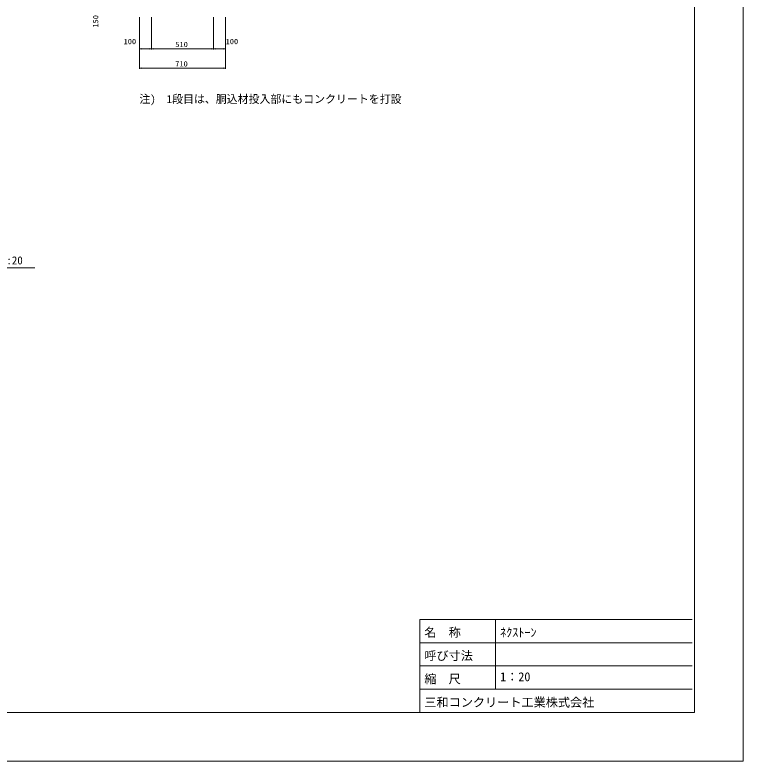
# Model space of a CAD drawing. Units: millimetres on the paper. Extents: x 0 to 841, y 0 to 594.
# Drawn here: x 541.1 to 841, y 0 to 307.6 of the extents above; entities that cross this region are included whole.
import ezdxf
from ezdxf.enums import TextEntityAlignment as Align

# ---------------------------------------------------------------- set-up
doc = ezdxf.new("R2010")
doc.units = ezdxf.units.MM
for name, color, linetype, lineweight in [('D-STR-DIM（寸法）', 7, 'Continuous', 18), ('D-TTL(外枠）', 2, 'Continuous', 18), ('D-TTL-LINE（枠内）', 2, 'Continuous', 18), ('DEFPOINTS_2', 8, 'Continuous', 18)]:
    doc.layers.add(name, color=color, linetype=linetype, lineweight=lineweight)
doc.layers.add('D-STR-TXT（文字）', color=7, linetype='Continuous')
doc.layers.add('D-TTL-TXT（文字）', color=7, linetype='Continuous')
doc.styles.add('ＭＳ ゴシック', font='')
doc.styles.get('ＭＳ ゴシック').set_extended_font_data('MS Gothic')

msp = doc.modelspace()

# ---------------------------------------------------------------- linework, layer by layer
at = {"layer": 'D-STR-DIM（寸法）'}
for p, q in [((592.34, 306.59), (592.34, 285.34)), ((592.34, 306.59), (592.34, 293.34)), ((597.34, 306.59), (597.34, 293.34)), ((597.34, 306.59), (597.34, 293.34)), ((622.84, 306.59), (622.84, 293.34)), ((622.84, 306.59), (622.84, 293.34)), ((627.84, 306.59), (627.84, 285.34)), ((627.84, 306.59), (627.84, 293.34)), ((592.34, 293.59), (593.09, 293.715)), ((592.34, 293.59), (592.44, 293.59)), ((593.09, 293.465), (592.34, 293.59)), ((592.44, 293.59), (597.24, 293.59)), ((596.59, 293.715), (597.34, 293.59)), ((597.34, 293.59), (596.59, 293.465)), ((597.34, 293.59), (597.24, 293.59)), ((597.34, 293.59), (598.09, 293.715)), ((597.34, 293.59), (597.44, 293.59)), ((598.09, 293.465), (597.34, 293.59)), ((597.44, 293.59), (622.74, 293.59)), ((622.09, 293.715), (622.84, 293.59)), ((622.84, 293.59), (622.09, 293.465)), ((622.84, 293.59), (622.74, 293.59)), ((622.84, 293.59), (623.59, 293.715)), ((622.84, 293.59), (622.94, 293.59)), ((623.59, 293.465), (622.84, 293.59)), ((622.94, 293.59), (627.74, 293.59)), ((627.09, 293.715), (627.84, 293.59)), ((627.84, 293.59), (627.09, 293.465)), ((627.84, 293.59), (627.74, 293.59)), ((592.34, 285.59), (593.09, 285.715)), ((592.34, 285.59), (592.44, 285.59)), ((593.09, 285.465), (592.34, 285.59)), ((592.44, 285.59), (627.74, 285.59)), ((627.09, 285.715), (627.84, 285.59)), ((627.84, 285.59), (627.09, 285.465)), ((627.84, 285.59), (627.74, 285.59))]:
    msp.add_line(p, q, dxfattribs=at)
at = {"layer": 'D-TTL(外枠）'}
for p, q in [((821, 574), (821, 20)), ((707.799, 58.4), (820, 58.4)), ((707.799, 58.4), (707.799, 20)), ((738.999, 58.4), (738.999, 29.6)), ((707.799, 48.8), (820, 48.8)), ((707.799, 39.2), (820, 39.2)), ((707.799, 29.6), (820, 29.6)), ((821, 20), (25, 20))]:
    msp.add_line(p, q, dxfattribs=at)
at = {"layer": 'D-TTL-LINE（枠内）'}
msp.add_line((434.335, 203.255), (549.335, 203.255), dxfattribs=at)
at = {"layer": 'DEFPOINTS_2'}
for p, q in [((841, 594), (841, 0)), ((841, 0), (0, 0))]:
    msp.add_line(p, q, dxfattribs=at)

# ---------------------------------------------------------------- texts
at = {"layer": 'D-STR-DIM（寸法）', "style": 'ＭＳ ゴシック'}
msp.add_text('150', height=2.199, rotation=90, dxfattribs=at).set_placement((576.09, 302.356), align=Align.BOTTOM_LEFT)
for s, p in [('100', (585.852, 294.84)), ('510', (607.159, 293.64)), ('100', (627.875, 294.84)), ('710', (607.121, 285.64))]:
    msp.add_text(s, height=2.199, dxfattribs=at).set_placement(p, align=Align.BOTTOM_LEFT)
at = {"layer": 'D-STR-TXT（文字）', "style": 'ＭＳ ゴシック'}
msp.add_text('注)\u30001段目は、胴込材投入部にもコンクリートを打設', height=3.299, dxfattribs=at).set_placement((592.34, 270.233), align=Align.BOTTOM_LEFT)
at = {"layer": 'D-TTL-TXT（文字）', "style": 'ＭＳ ゴシック'}
for s, height, p in [('S=1:20', 3.299, (530.851, 203.755)), ('名\u3000称', 3.666, (709.73, 50.114)), ('ﾈｸｽﾄｰﾝ', 3.666, (740.93, 50.114)), ('呼び寸法', 3.666, (709.73, 40.514)), ('縮\u3000尺', 3.666, (709.73, 30.914)), ('1：20', 3.666, (740.93, 31.827)), ('三和コンクリート工業株式会社', 3.666, (709.73, 21.314))]:
    msp.add_text(s, height=height, dxfattribs=at).set_placement(p, align=Align.BOTTOM_LEFT)

doc.saveas('drawing.dxf')
